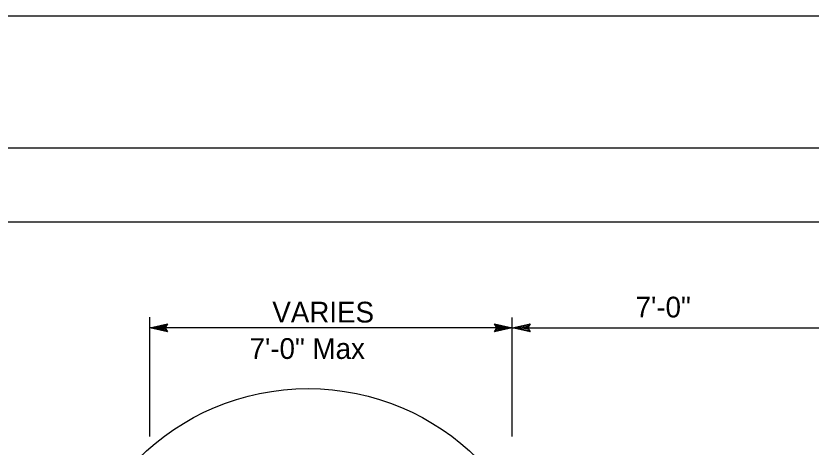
# Model space of a CAD drawing. Extents: x -894 to 866, y -476 to 714.
# Drawn here: x -746.7 to -478.3, y 567.9 to 713.6 of the extents above; entities that cross this region are included whole.
import ezdxf

# ---------------------------------------------------------------- set-up
doc = ezdxf.new("R2010")
doc.units = 0
for name, color, linetype in [('10 Sheet Format', 7, 'Continuous'), ('56 Stage 3 Anno', 7, 'Continuous'), ('57 Undefined', 7, 'Continuous'), ('60 Nongeo Data', 7, 'Continuous')]:
    doc.layers.add(name, color=color, linetype=linetype)

# ---------------------------------------------------------------- blocks, each defined once
blk = doc.blocks.new('AHT')
at = {"layer": '60 Nongeo Data'}
blk.add_lwpolyline([(-5.91, 1.32), (0, 0), (-5.91, -1.31), (-5.7, -0.96), (-1.37, 0), (-5.7, 0.97), (-5.49, 0.62), (-2.72, 0), (-5.49, -0.61), (-5.28, -0.26), (-4.08, 0), (-5.28, 0.27), (-5.12, 0), (-5.91, -1.31), (-5.12, 0)], close=True, dxfattribs=at)

msp = doc.modelspace()

# ---------------------------------------------------------------- linework, layer by layer
at = {"layer": '10 Sheet Format'}
msp.add_line((-813.45, 643.96), (811.54, 643.96), dxfattribs=at)
for points in [[(-894.05, 713.56), (865.95, 713.56), (865.95, -476.44), (-894.05, -476.44)], [(-863.43, 668.96), (836.57, 668.96), (836.57, -431.04), (-863.43, -431.04)], [(-863.43, 668.96), (836.57, 668.96), (836.57, -431.04), (-863.43, -431.04)]]:
    msp.add_lwpolyline(points, close=True, dxfattribs=at)
at = {"layer": '56 Stage 3 Anno'}
for p, q in [((-701.54, 571.46), (-701.54, 611.77)), ((-701.54, 608.22), (-695.54, 609.55)), ((-695.54, 609.55), (-696.34, 608.22)), ((-695.54, 609.55), (-695.54, 609.55)), ((-584.33, 608.22), (-585.13, 609.56)), ((-585.13, 609.56), (-585.13, 609.56)), ((-585.13, 609.56), (-579.13, 608.22)), ((-579.13, 571.46), (-579.13, 611.72)), ((-695.54, 606.88), (-701.54, 608.22)), ((-701.54, 608.22), (-701.54, 608.22)), ((-579.13, 608.22), (-701.54, 608.22)), ((-695.76, 607.24), (-700.16, 608.22)), ((-700.15, 608.23), (-695.78, 609.19)), ((-698.78, 608.22), (-695.95, 608.85)), ((-695.99, 607.6), (-698.78, 608.22)), ((-697.4, 608.22), (-696.19, 608.49)), ((-696.17, 607.95), (-697.4, 608.22)), ((-696.34, 608.22), (-695.54, 606.88)), ((-695.54, 606.88), (-695.54, 606.88)), ((-579.13, 608.22), (-585.13, 606.89)), ((-585.13, 606.89), (-584.33, 608.22)), ((-585.13, 606.89), (-585.13, 606.89)), ((-584.91, 609.21), (-580.51, 608.22)), ((-580.52, 608.22), (-584.9, 607.25)), ((-581.89, 608.23), (-584.72, 607.6)), ((-584.68, 608.85), (-581.89, 608.23)), ((-584.5, 608.5), (-583.27, 608.23)), ((-583.27, 608.23), (-584.48, 607.96)), ((-579.13, 608.22), (-467.33, 608.22)), ((-579.13, 608.22), (-579.13, 608.22))]:
    msp.add_line(p, q, dxfattribs=at)
msp.add_circle((-648.1, 506.62), 81.06, dxfattribs=at)

# ---------------------------------------------------------------- block references
at = {"layer": '56 Stage 3 Anno', "xscale": 1.0169346246973365, "yscale": 1.0120465700262526, "rotation": 180}
msp.add_blockref('AHT', (-579.13, 608.22), dxfattribs=at)

# ---------------------------------------------------------------- texts
at = {"layer": '57 Undefined'}
for s, p in [('7\'-0"', (-537.51, 611.72)), ('VARIES', (-660.15, 610.01)), ('7\'-0" Max', (-667.83, 597.71))]:
    msp.add_text(s, height=7, dxfattribs=at).set_placement(p)

doc.saveas('drawing.dxf')
